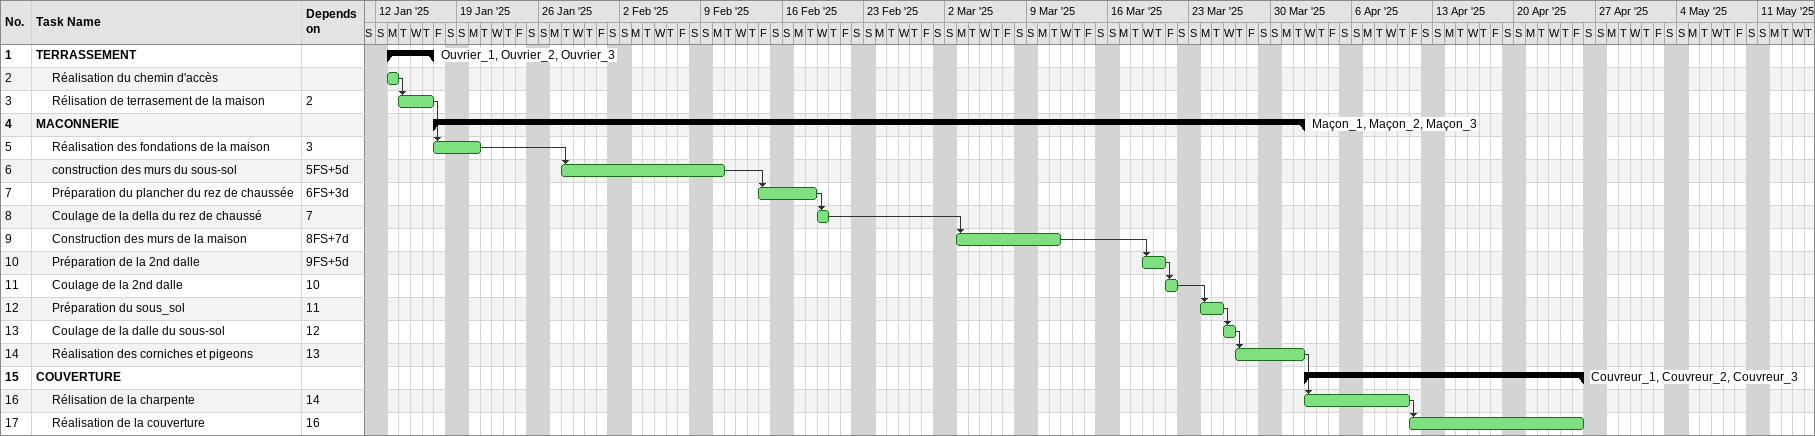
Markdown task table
| ID | Level | Task | Start | Finish | Predecessors | Resources |
|---|---|---|---|---|---|---|
| 1 | 1 | **TERRASSEMENT** | 2025-01-13 | 2025-01-16 |  | Ouvrier_1, Ouvrier_2, Ouvrier_3 |
| 2 | 2 | Réalisation du chemin d'accès | 2025-01-13 | 2025-01-13 |  |  |
| 3 | 2 | Rélisation de terrasement de la maison | 2025-01-14 | 2025-01-16 | 2 |  |
| 4 | 1 | **MACONNERIE** | 2025-01-17 | 2025-04-01 |  | Maçon_1, Maçon_2, Maçon_3 |
| 5 | 2 | Réalisation des fondations de la maison | 2025-01-17 | 2025-01-20 | 3 |  |
| 6 | 2 | construction des murs du sous-sol | 2025-01-28 | 2025-02-10 | 5FS+5d |  |
| 7 | 2 | Préparation du plancher du rez de chaussée | 2025-02-14 | 2025-02-18 | 6FS+3d |  |
| 8 | 2 | Coulage de la della du rez de chaussé | 2025-02-19 | 2025-02-19 | 7 |  |
| 9 | 2 | Construction des murs de la maison | 2025-03-03 | 2025-03-11 | 8FS+7d |  |
| 10 | 2 | Préparation de la 2nd dalle | 2025-03-19 | 2025-03-20 | 9FS+5d |  |
| 11 | 2 | Coulage de la 2nd dalle | 2025-03-21 | 2025-03-21 | 10 |  |
| 12 | 2 | Préparation du sous_sol | 2025-03-24 | 2025-03-25 | 11 |  |
| 13 | 2 | Coulage de la dalle du sous-sol | 2025-03-26 | 2025-03-26 | 12 |  |
| 14 | 2 | Réalisation des corniches et pigeons | 2025-03-27 | 2025-04-01 | 13 |  |
| 15 | 1 | **COUVERTURE** | 2025-04-02 | 2025-04-25 |  | Couvreur_1, Couvreur_2, Couvreur_3 |
| 16 | 2 | Rélisation de la charpente | 2025-04-02 | 2025-04-10 | 14 |  |
| 17 | 2 | Réalisation de la couverture | 2025-04-11 | 2025-04-25 | 16 |  |
